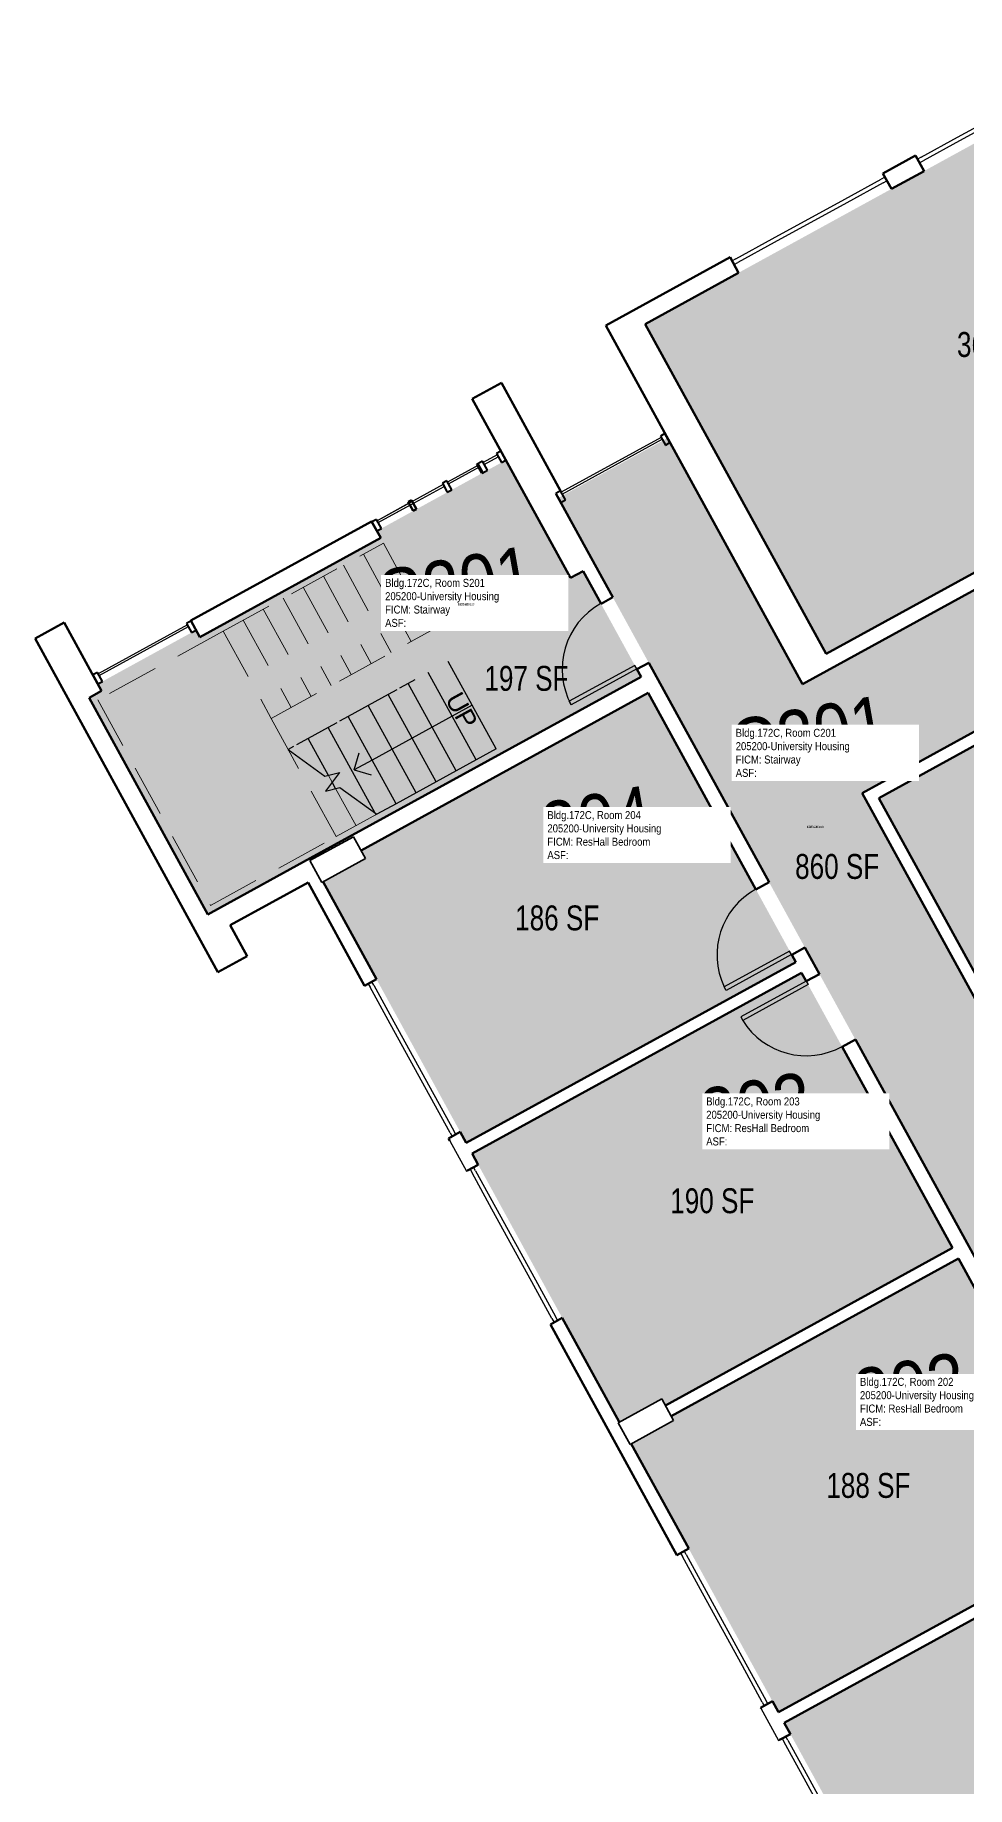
# Model space of a CAD drawing. Header units: inches. Extents: x 69235346 to 69237486, y 27657583 to 27660075.
# Drawn here: x 69235346 to 69235796, y 27659093 to 27659937 of the extents above; entities that cross this region are included whole.
import ezdxf
from ezdxf.enums import TextEntityAlignment as Align

# ---------------------------------------------------------------- set-up
doc = ezdxf.new("R2010")
doc.units = ezdxf.units.IN
doc.header["$LTSCALE"] = 100
doc.header["$MEASUREMENT"] = 0
doc.linetypes.add('DASHED2', pattern=[0.375, 0.25, -0.125])
for name, color, linetype in [('A-COLS', 5, 'CONTINUOUS'), ('A-DOOR', 2, 'CONTINUOUS'), ('A-FLOR', 3, 'CONTINUOUS'), ('A-GLAZ', 1, 'CONTINUOUS'), ('A-IDEN-RNUM', 7, 'CONTINUOUS'), ('A-IDEN-SNUM', 4, 'CONTINUOUS'), ('A-IDEN-VNUM', 4, 'CONTINUOUS'), ('A-WALL', 5, 'CONTINUOUS'), ('AREA-TEXT', 3, 'CONTINUOUS'), ('Rooms-Category-Color', 7, 'CONTINUOUS'), ('Rooms-College-Color', 7, 'CONTINUOUS'), ('Rooms-Department-Color', 7, 'CONTINUOUS'), ('Rooms-Division-Color', 7, 'CONTINUOUS'), ('Rooms-Information', 7, 'CONTINUOUS')]:
    doc.layers.add(name, color=color, linetype=linetype)
doc.styles.add('Arial', font='arial.ttf')
doc.styles.add('CP_AREA', font='arial.ttf', dxfattribs={"height": 15})
doc.styles.add('CP_ROOMSNUMBER', font='arial.ttf', dxfattribs={"height": 1})
doc.styles.add('CP_ROOMVNUMBER', font='arial.ttf', dxfattribs={"width": 0.85, "height": 0.075})

msp = doc.modelspace()

# ---------------------------------------------------------------- hatches: boundary and pattern name
at = {"layer": 'Rooms-Category-Color', "true_color": 0x728ef3}
for points in [[(69235727.57, 27659638.97), (69235981.57, 27659778.27), (69235894.35, 27659937.3), (69235640.36, 27659798)], [(69235641.8, 27659620.16), (69235503.38, 27659544.24), (69235505.51, 27659540.35), (69235485.07, 27659529.14), (69235554.1, 27659403.26), (69235712.97, 27659490.39)], [(69235556.93, 27659398.11), (69235627.89, 27659268.73), (69235648.33, 27659279.94), (69235650.1, 27659276.71), (69235788.52, 27659352.62), (69235715.79, 27659485.24)], [(69235791.35, 27659347.47), (69235652.93, 27659271.56), (69235654.1, 27659269.42), (69235633.66, 27659258.21), (69235704.62, 27659128.83), (69235863.48, 27659215.95)], [(69235800.31, 27659002.82), (69235938.73, 27659078.73), (69235916.56, 27659119.17), (69235915.12, 27659121.8), (69235866.3, 27659210.8), (69235707.44, 27659123.67), (69235778.4, 27658994.29), (69235798.84, 27659005.5)]]:
    msp.add_hatch(color=171, dxfattribs=at).paths.add_polyline_path(points)
at = {"layer": 'Rooms-Category-Color', "true_color": 0xadadad}
for points in [[(69235987.48, 27659927.49), (69235934.92, 27659898.67), (69235999.96, 27659780.09), (69235987.08, 27659773.02), (69235729.03, 27659631.5), (69235716.15, 27659624.44), (69235651.12, 27659743.02), (69235600.86, 27659715.46), (69235598.51, 27659714.17), (69235611.91, 27659689.73), (69235616.12, 27659682.06), (69235646.11, 27659627.37), (69235648.16, 27659623.64), (69235648.19, 27659623.59), (69235720.74, 27659491.3), (69235796.29, 27659353.53), (69235871.25, 27659216.86), (69235921.5, 27659125.23), (69235974.11, 27659154.08), (69235971.51, 27659158.83), (69235938.89, 27659218.31), (69235937.37, 27659221.08), (69235835.4, 27659407.01), (69235745, 27659571.83), (69235840.36, 27659624.12), (69235933.08, 27659674.97), (69236028.76, 27659727.45), (69236086.18, 27659622.75), (69236119.15, 27659562.63), (69236221.84, 27659375.38), (69236236.87, 27659347.98), (69236267.36, 27659292.39), (69236267.63, 27659291.9), (69236268.89, 27659289.6), (69236279.98, 27659269.38), (69236284.58, 27659260.99), (69236286.14, 27659258.14), (69236379.22, 27659088.43), (69236379.25, 27659088.37), (69236380.51, 27659086.07), (69236386.68, 27659074.83), (69236399.9, 27659050.73), (69236401.64, 27659047.55), (69236401.67, 27659047.49), (69236441.55, 27658974.77), (69236448.97, 27658961.24), (69236461.04, 27658967.86), (69236491.42, 27658984.52), (69236501.58, 27658990.09), (69236497.85, 27658996.89), (69236445.14, 27659093), (69236410.67, 27659155.86), (69236335.71, 27659292.53), (69236271.7, 27659409.25), (69236184.87, 27659567.57), (69236121.49, 27659683.14), (69236034.3, 27659842.12), (69236004.69, 27659896.11)], [(69235610.42, 27659678.93), (69235604.39, 27659675.63), (69235600.19, 27659683.3), (69235573.26, 27659732.4), (69235511.01, 27659698.25), (69235512.87, 27659694.86), (69235425.74, 27659647.07), (69235423.87, 27659650.47), (69235376.47, 27659624.47), (69235378.28, 27659621.18), (69235372.25, 27659617.88), (69235429.53, 27659513.43), (69235476, 27659538.91), (69235476, 27659538.92), (69235499.29, 27659551.69), (69235637.66, 27659627.58), (69235638.37, 27659627.97)], [(69235840.88, 27659617.71), (69235752.98, 27659569.5), (69235840.58, 27659409.78), (69235928.48, 27659457.99)]]:
    msp.add_hatch(color=253, dxfattribs=at).paths.add_polyline_path(points)
at = {"layer": 'Rooms-College-Color', "true_color": 0xadadad}
for points in [[(69235727.57, 27659638.97), (69235981.57, 27659778.27), (69235894.35, 27659937.3), (69235640.36, 27659798)], [(69235987.48, 27659927.49), (69235934.92, 27659898.67), (69235999.96, 27659780.09), (69235987.08, 27659773.02), (69235729.03, 27659631.5), (69235716.15, 27659624.44), (69235651.12, 27659743.02), (69235600.86, 27659715.46), (69235598.51, 27659714.17), (69235611.91, 27659689.73), (69235616.12, 27659682.06), (69235646.11, 27659627.37), (69235648.16, 27659623.64), (69235648.19, 27659623.59), (69235720.74, 27659491.3), (69235796.29, 27659353.53), (69235871.25, 27659216.86), (69235921.5, 27659125.23), (69235974.11, 27659154.08), (69235971.51, 27659158.83), (69235938.89, 27659218.31), (69235937.37, 27659221.08), (69235835.4, 27659407.01), (69235745, 27659571.83), (69235840.36, 27659624.12), (69235933.08, 27659674.97), (69236028.76, 27659727.45), (69236086.18, 27659622.75), (69236119.15, 27659562.63), (69236221.84, 27659375.38), (69236236.87, 27659347.98), (69236267.36, 27659292.39), (69236267.63, 27659291.9), (69236268.89, 27659289.6), (69236279.98, 27659269.38), (69236284.58, 27659260.99), (69236286.14, 27659258.14), (69236379.22, 27659088.43), (69236379.25, 27659088.37), (69236380.51, 27659086.07), (69236386.68, 27659074.83), (69236399.9, 27659050.73), (69236401.64, 27659047.55), (69236401.67, 27659047.49), (69236441.55, 27658974.77), (69236448.97, 27658961.24), (69236461.04, 27658967.86), (69236491.42, 27658984.52), (69236501.58, 27658990.09), (69236497.85, 27658996.89), (69236445.14, 27659093), (69236410.67, 27659155.86), (69236335.71, 27659292.53), (69236271.7, 27659409.25), (69236184.87, 27659567.57), (69236121.49, 27659683.14), (69236034.3, 27659842.12), (69236004.69, 27659896.11)], [(69235610.42, 27659678.93), (69235604.39, 27659675.63), (69235600.19, 27659683.3), (69235573.26, 27659732.4), (69235511.01, 27659698.25), (69235512.87, 27659694.86), (69235425.74, 27659647.07), (69235423.87, 27659650.47), (69235376.47, 27659624.47), (69235378.28, 27659621.18), (69235372.25, 27659617.88), (69235429.53, 27659513.43), (69235476, 27659538.91), (69235476, 27659538.92), (69235499.29, 27659551.69), (69235637.66, 27659627.58), (69235638.37, 27659627.97)], [(69235641.8, 27659620.16), (69235503.38, 27659544.24), (69235505.51, 27659540.35), (69235485.07, 27659529.14), (69235554.1, 27659403.26), (69235712.97, 27659490.39)], [(69235840.88, 27659617.71), (69235752.98, 27659569.5), (69235840.58, 27659409.78), (69235928.48, 27659457.99)], [(69235556.93, 27659398.11), (69235627.89, 27659268.73), (69235648.33, 27659279.94), (69235650.1, 27659276.71), (69235788.52, 27659352.62), (69235715.79, 27659485.24)], [(69235791.35, 27659347.47), (69235652.93, 27659271.56), (69235654.1, 27659269.42), (69235633.66, 27659258.21), (69235704.62, 27659128.83), (69235863.48, 27659215.95)], [(69235800.31, 27659002.82), (69235938.73, 27659078.73), (69235916.56, 27659119.17), (69235915.12, 27659121.8), (69235866.3, 27659210.8), (69235707.44, 27659123.67), (69235778.4, 27658994.29), (69235798.84, 27659005.5)]]:
    msp.add_hatch(color=253, dxfattribs=at).paths.add_polyline_path(points)
at = {"layer": 'Rooms-Department-Color', "true_color": 0x604aed}
for points in [[(69235727.57, 27659638.97), (69235981.57, 27659778.27), (69235894.35, 27659937.3), (69235640.36, 27659798)], [(69235641.8, 27659620.16), (69235503.38, 27659544.24), (69235505.51, 27659540.35), (69235485.07, 27659529.14), (69235554.1, 27659403.26), (69235712.97, 27659490.39)], [(69235556.93, 27659398.11), (69235627.89, 27659268.73), (69235648.33, 27659279.94), (69235650.1, 27659276.71), (69235788.52, 27659352.62), (69235715.79, 27659485.24)], [(69235791.35, 27659347.47), (69235652.93, 27659271.56), (69235654.1, 27659269.42), (69235633.66, 27659258.21), (69235704.62, 27659128.83), (69235863.48, 27659215.95)], [(69235800.31, 27659002.82), (69235938.73, 27659078.73), (69235916.56, 27659119.17), (69235915.12, 27659121.8), (69235866.3, 27659210.8), (69235707.44, 27659123.67), (69235778.4, 27658994.29), (69235798.84, 27659005.5)]]:
    msp.add_hatch(color=173, dxfattribs=at).paths.add_polyline_path(points)
at = {"layer": 'Rooms-Department-Color', "true_color": 0xacacac}
for points in [[(69235987.48, 27659927.49), (69235934.92, 27659898.67), (69235999.96, 27659780.09), (69235987.08, 27659773.02), (69235729.03, 27659631.5), (69235716.15, 27659624.44), (69235651.12, 27659743.02), (69235600.86, 27659715.46), (69235598.51, 27659714.17), (69235611.91, 27659689.73), (69235616.12, 27659682.06), (69235646.11, 27659627.37), (69235648.16, 27659623.64), (69235648.19, 27659623.59), (69235720.74, 27659491.3), (69235796.29, 27659353.53), (69235871.25, 27659216.86), (69235921.5, 27659125.23), (69235974.11, 27659154.08), (69235971.51, 27659158.83), (69235938.89, 27659218.31), (69235937.37, 27659221.08), (69235835.4, 27659407.01), (69235745, 27659571.83), (69235840.36, 27659624.12), (69235933.08, 27659674.97), (69236028.76, 27659727.45), (69236086.18, 27659622.75), (69236119.15, 27659562.63), (69236221.84, 27659375.38), (69236236.87, 27659347.98), (69236267.36, 27659292.39), (69236267.63, 27659291.9), (69236268.89, 27659289.6), (69236279.98, 27659269.38), (69236284.58, 27659260.99), (69236286.14, 27659258.14), (69236379.22, 27659088.43), (69236379.25, 27659088.37), (69236380.51, 27659086.07), (69236386.68, 27659074.83), (69236399.9, 27659050.73), (69236401.64, 27659047.55), (69236401.67, 27659047.49), (69236441.55, 27658974.77), (69236448.97, 27658961.24), (69236461.04, 27658967.86), (69236491.42, 27658984.52), (69236501.58, 27658990.09), (69236497.85, 27658996.89), (69236445.14, 27659093), (69236410.67, 27659155.86), (69236335.71, 27659292.53), (69236271.7, 27659409.25), (69236184.87, 27659567.57), (69236121.49, 27659683.14), (69236034.3, 27659842.12), (69236004.69, 27659896.11)], [(69235610.42, 27659678.93), (69235604.39, 27659675.63), (69235600.19, 27659683.3), (69235573.26, 27659732.4), (69235511.01, 27659698.25), (69235512.87, 27659694.86), (69235425.74, 27659647.07), (69235423.87, 27659650.47), (69235376.47, 27659624.47), (69235378.28, 27659621.18), (69235372.25, 27659617.88), (69235429.53, 27659513.43), (69235476, 27659538.91), (69235476, 27659538.92), (69235499.29, 27659551.69), (69235637.66, 27659627.58), (69235638.37, 27659627.97)], [(69235840.88, 27659617.71), (69235752.98, 27659569.5), (69235840.58, 27659409.78), (69235928.48, 27659457.99)]]:
    msp.add_hatch(color=253, dxfattribs=at).paths.add_polyline_path(points)
at = {"layer": 'Rooms-Division-Color', "true_color": 0x604aed}
for points in [[(69235727.57, 27659638.97), (69235981.57, 27659778.27), (69235894.35, 27659937.3), (69235640.36, 27659798)], [(69235641.8, 27659620.16), (69235503.38, 27659544.24), (69235505.51, 27659540.35), (69235485.07, 27659529.14), (69235554.1, 27659403.26), (69235712.97, 27659490.39)], [(69235556.93, 27659398.11), (69235627.89, 27659268.73), (69235648.33, 27659279.94), (69235650.1, 27659276.71), (69235788.52, 27659352.62), (69235715.79, 27659485.24)], [(69235791.35, 27659347.47), (69235652.93, 27659271.56), (69235654.1, 27659269.42), (69235633.66, 27659258.21), (69235704.62, 27659128.83), (69235863.48, 27659215.95)], [(69235800.31, 27659002.82), (69235938.73, 27659078.73), (69235916.56, 27659119.17), (69235915.12, 27659121.8), (69235866.3, 27659210.8), (69235707.44, 27659123.67), (69235778.4, 27658994.29), (69235798.84, 27659005.5)]]:
    msp.add_hatch(color=173, dxfattribs=at).paths.add_polyline_path(points)
at = {"layer": 'Rooms-Division-Color', "true_color": 0xadadad}
for points in [[(69235987.48, 27659927.49), (69235934.92, 27659898.67), (69235999.96, 27659780.09), (69235987.08, 27659773.02), (69235729.03, 27659631.5), (69235716.15, 27659624.44), (69235651.12, 27659743.02), (69235600.86, 27659715.46), (69235598.51, 27659714.17), (69235611.91, 27659689.73), (69235616.12, 27659682.06), (69235646.11, 27659627.37), (69235648.16, 27659623.64), (69235648.19, 27659623.59), (69235720.74, 27659491.3), (69235796.29, 27659353.53), (69235871.25, 27659216.86), (69235921.5, 27659125.23), (69235974.11, 27659154.08), (69235971.51, 27659158.83), (69235938.89, 27659218.31), (69235937.37, 27659221.08), (69235835.4, 27659407.01), (69235745, 27659571.83), (69235840.36, 27659624.12), (69235933.08, 27659674.97), (69236028.76, 27659727.45), (69236086.18, 27659622.75), (69236119.15, 27659562.63), (69236221.84, 27659375.38), (69236236.87, 27659347.98), (69236267.36, 27659292.39), (69236267.63, 27659291.9), (69236268.89, 27659289.6), (69236279.98, 27659269.38), (69236284.58, 27659260.99), (69236286.14, 27659258.14), (69236379.22, 27659088.43), (69236379.25, 27659088.37), (69236380.51, 27659086.07), (69236386.68, 27659074.83), (69236399.9, 27659050.73), (69236401.64, 27659047.55), (69236401.67, 27659047.49), (69236441.55, 27658974.77), (69236448.97, 27658961.24), (69236461.04, 27658967.86), (69236491.42, 27658984.52), (69236501.58, 27658990.09), (69236497.85, 27658996.89), (69236445.14, 27659093), (69236410.67, 27659155.86), (69236335.71, 27659292.53), (69236271.7, 27659409.25), (69236184.87, 27659567.57), (69236121.49, 27659683.14), (69236034.3, 27659842.12), (69236004.69, 27659896.11)], [(69235610.42, 27659678.93), (69235604.39, 27659675.63), (69235600.19, 27659683.3), (69235573.26, 27659732.4), (69235511.01, 27659698.25), (69235512.87, 27659694.86), (69235425.74, 27659647.07), (69235423.87, 27659650.47), (69235376.47, 27659624.47), (69235378.28, 27659621.18), (69235372.25, 27659617.88), (69235429.53, 27659513.43), (69235476, 27659538.91), (69235476, 27659538.92), (69235499.29, 27659551.69), (69235637.66, 27659627.58), (69235638.37, 27659627.97)], [(69235840.88, 27659617.71), (69235752.98, 27659569.5), (69235840.58, 27659409.78), (69235928.48, 27659457.99)]]:
    msp.add_hatch(color=253, dxfattribs=at).paths.add_polyline_path(points)

# ---------------------------------------------------------------- linework, layer by layer
at = {"layer": 'A-COLS', "lineweight": 35}
for p, q in [((69235478.7, 27659539.33), (69235499.74, 27659550.87)), ((69235499.74, 27659550.87), (69235505.51, 27659540.35)), ((69235484.47, 27659528.81), (69235478.7, 27659539.33)), ((69235505.51, 27659540.35), (69235484.47, 27659528.81)), ((69235627.28, 27659268.4), (69235648.33, 27659279.94)), ((69235648.33, 27659279.94), (69235654.1, 27659269.42)), ((69235633.06, 27659257.88), (69235627.28, 27659268.4)), ((69235654.1, 27659269.42), (69235633.06, 27659257.88))]:
    msp.add_line(p, q, dxfattribs=at)
at = {"layer": 'A-DOOR'}
for p, q in [((69235635.36, 27659633.46), (69235603.79, 27659616.15)), ((69235636.32, 27659631.71), (69235604.75, 27659614.4)), ((69235636.32, 27659631.71), (69235635.36, 27659633.46)), ((69235604.75, 27659614.4), (69235603.79, 27659616.15)), ((69235710.02, 27659495.76), (69235678.51, 27659478.48)), ((69235710.99, 27659494.01), (69235710.02, 27659495.76)), ((69235710.99, 27659494.01), (69235679.47, 27659476.72)), ((69235717.96, 27659481.29), (69235686.44, 27659464.01)), ((69235718.92, 27659479.54), (69235687.4, 27659462.25)), ((69235717.96, 27659481.29), (69235718.92, 27659479.54)), ((69235679.47, 27659476.72), (69235678.51, 27659478.48)), ((69235686.44, 27659464.01), (69235687.4, 27659462.25))]:
    msp.add_line(p, q, dxfattribs=at)
at = {"layer": 'A-DOOR', "lineweight": 25}
for centre, start, end in [((69235636.32, 27659631.71), 118.74191, 208.74191), ((69235710.99, 27659494.01), 118.74191, 205.55717), ((69235717.96, 27659481.29), 211.92664, 298.74191)]:
    msp.add_arc(centre, 36, start, end, dxfattribs=at)
at = {"layer": 'A-FLOR', "linetype": 'DASHED2', "lineweight": 5}
for p, q in [((69235436.98, 27659649.96), (69235514.14, 27659692.28)), ((69235514.14, 27659692.28), (69235537.22, 27659650.19)), ((69235494.85, 27659681.7), (69235517.93, 27659639.61)), ((69235504.5, 27659686.99), (69235527.58, 27659644.9)), ((69235485.21, 27659676.41), (69235508.29, 27659634.32)), ((69235465.92, 27659665.83), (69235489, 27659623.74)), ((69235475.56, 27659671.12), (69235498.64, 27659629.03)), ((69235456.27, 27659660.54), (69235479.36, 27659618.45)), ((69235436.98, 27659649.96), (69235376.49, 27659616.78)), ((69235436.98, 27659649.96), (69235460.07, 27659607.87)), ((69235446.63, 27659655.25), (69235469.71, 27659613.16)), ((69235460.07, 27659607.87), (69235537.22, 27659650.19)), ((69235376.49, 27659616.78), (69235430.82, 27659517.7)), ((69235468.24, 27659592.97), (69235460.07, 27659607.87)), ((69235491.32, 27659550.88), (69235468.24, 27659592.97)), ((69235489.47, 27659577.14), (69235487.66, 27659580.43)), ((69235500.97, 27659556.17), (69235491.14, 27659574.09)), ((69235510.95, 27659561.65), (69235491.32, 27659550.88)), ((69235510.61, 27659561.46), (69235510.22, 27659562.18)), ((69235430.82, 27659517.7), (69235491.32, 27659550.88))]:
    msp.add_line(p, q, dxfattribs=at)
at = {"layer": 'A-FLOR'}
for p, q in [((69235568.48, 27659593.2), (69235545.4, 27659635.29)), ((69235526.11, 27659624.71), (69235521.94, 27659622.42)), ((69235529.27, 27659626.44), (69235526.11, 27659624.71)), ((69235549.19, 27659582.62), (69235526.11, 27659624.71)), ((69235558.83, 27659587.91), (69235535.75, 27659630)), ((69235506.82, 27659614.13), (69235497.17, 27659608.84)), ((69235516.46, 27659619.42), (69235506.82, 27659614.13)), ((69235529.9, 27659572.04), (69235506.82, 27659614.13)), ((69235520.63, 27659621.7), (69235516.46, 27659619.42)), ((69235539.55, 27659577.33), (69235516.46, 27659619.42)), ((69235556.94, 27659614.24), (69235547.29, 27659608.95)), ((69235491.69, 27659605.83), (69235487.53, 27659603.55)), ((69235497.17, 27659608.84), (69235493.01, 27659606.55)), ((69235520.26, 27659566.75), (69235497.17, 27659608.84)), ((69235547.29, 27659608.95), (69235537.65, 27659603.66)), ((69235477.88, 27659598.26), (69235472.19, 27659595.13)), ((69235487.53, 27659603.55), (69235477.88, 27659598.26)), ((69235487.66, 27659580.43), (69235477.88, 27659598.26)), ((69235510.22, 27659562.18), (69235487.53, 27659603.55)), ((69235528, 27659598.37), (69235518.36, 27659593.08)), ((69235537.65, 27659603.66), (69235528, 27659598.37)), ((69235470.87, 27659594.41), (69235468.24, 27659592.97)), ((69235468.24, 27659592.97), (69235485.96, 27659579.97)), ((69235500.11, 27659583.08), (69235502.49, 27659591.22)), ((69235518.36, 27659593.08), (69235508.71, 27659587.79)), ((69235568.48, 27659593.2), (69235558.83, 27659587.91)), ((69235485.96, 27659579.97), (69235492.92, 27659581.84)), ((69235492.92, 27659581.84), (69235486.27, 27659572.77)), ((69235508.71, 27659587.79), (69235500.11, 27659583.08)), ((69235500.11, 27659583.08), (69235508.26, 27659580.7)), ((69235549.19, 27659582.62), (69235539.55, 27659577.33)), ((69235558.83, 27659587.91), (69235549.19, 27659582.62)), ((69235486.27, 27659572.77), (69235493.22, 27659574.65)), ((69235491.14, 27659574.09), (69235489.47, 27659577.14)), ((69235493.22, 27659574.65), (69235510.95, 27659561.65)), ((69235529.9, 27659572.04), (69235520.26, 27659566.75)), ((69235539.55, 27659577.33), (69235529.9, 27659572.04)), ((69235520.26, 27659566.75), (69235510.95, 27659561.65))]:
    msp.add_line(p, q, dxfattribs=at)
at = {"layer": 'A-GLAZ'}
for p, q in [((69235791, 27659888.03), (69235826.07, 27659907.26)), ((69235827.03, 27659905.51), (69235791.96, 27659886.27)), ((69235773.46, 27659878.41), (69235791, 27659888.03)), ((69235791.96, 27659886.27), (69235774.42, 27659876.66)), ((69235773.46, 27659878.41), (69235771.71, 27659877.45)), ((69235772.67, 27659875.69), (69235774.42, 27659876.66)), ((69235736.64, 27659858.21), (69235754.17, 27659867.83)), ((69235755.93, 27659868.79), (69235754.17, 27659867.83)), ((69235755.13, 27659866.08), (69235737.6, 27659856.46)), ((69235755.13, 27659866.08), (69235756.89, 27659867.04)), ((69235701.56, 27659838.98), (69235736.64, 27659858.21)), ((69235737.6, 27659856.46), (69235702.53, 27659837.23)), ((69235684.03, 27659829.36), (69235701.56, 27659838.98)), ((69235702.53, 27659837.23), (69235684.99, 27659827.61)), ((69235684.03, 27659829.36), (69235682.27, 27659828.4)), ((69235683.24, 27659826.65), (69235684.99, 27659827.61)), ((69235648.08, 27659743.35), (69235599.86, 27659716.91)), ((69235600.34, 27659716.03), (69235648.56, 27659742.48)), ((69235648.56, 27659742.48), (69235648.08, 27659743.35)), ((69235569.02, 27659734.92), (69235562.23, 27659731.19)), ((69235562.71, 27659730.32), (69235569.5, 27659734.04)), ((69235569.5, 27659734.04), (69235569.02, 27659734.92)), ((69235569.5, 27659734.04), (69235569.02, 27659734.92)), ((69235560.04, 27659729.99), (69235545.13, 27659721.82)), ((69235545.61, 27659720.94), (69235560.52, 27659729.11)), ((69235562.23, 27659731.19), (69235562.71, 27659730.32)), ((69235542.94, 27659720.61), (69235511.15, 27659703.18)), ((69235511.64, 27659702.31), (69235543.42, 27659719.74)), ((69235543.42, 27659719.74), (69235542.94, 27659720.61)), ((69235545.13, 27659721.82), (69235545.61, 27659720.94)), ((69235599.86, 27659716.91), (69235600.34, 27659716.03)), ((69235526.5, 27659711.6), (69235511.15, 27659703.18)), ((69235511.64, 27659702.31), (69235526.98, 27659710.72)), ((69235526.98, 27659710.72), (69235526.5, 27659711.6)), ((69235511.15, 27659703.18), (69235511.64, 27659702.31)), ((69235511.15, 27659703.18), (69235511.64, 27659702.31)), ((69235419.64, 27659652.99), (69235376.68, 27659629.43)), ((69235377.16, 27659628.55), (69235420.12, 27659652.12)), ((69235420.12, 27659652.12), (69235419.64, 27659652.99)), ((69235376.68, 27659629.43), (69235377.16, 27659628.55)), ((69235506.88, 27659480.01), (69235507.84, 27659478.26)), ((69235509.6, 27659479.22), (69235508.63, 27659480.97)), ((69235509.6, 27659479.22), (69235519.21, 27659461.68)), ((69235517.46, 27659460.72), (69235507.84, 27659478.26)), ((69235536.69, 27659425.65), (69235517.46, 27659460.72)), ((69235519.21, 27659461.68), (69235538.45, 27659426.61)), ((69235546.31, 27659408.11), (69235536.69, 27659425.65)), ((69235538.45, 27659426.61), (69235548.07, 27659409.08)), ((69235546.31, 27659408.11), (69235547.27, 27659406.36)), ((69235549.03, 27659407.32), (69235548.07, 27659409.08)), ((69235555.93, 27659390.58), (69235556.89, 27659388.82)), ((69235566.51, 27659371.29), (69235556.89, 27659388.82)), ((69235558.64, 27659389.79), (69235557.68, 27659391.54)), ((69235558.64, 27659389.79), (69235568.26, 27659372.25)), ((69235585.74, 27659336.21), (69235566.51, 27659371.29)), ((69235568.26, 27659372.25), (69235587.5, 27659337.18)), ((69235595.36, 27659318.68), (69235585.74, 27659336.21)), ((69235587.5, 27659337.18), (69235597.11, 27659319.64)), ((69235595.36, 27659318.68), (69235596.32, 27659316.93)), ((69235598.08, 27659317.89), (69235597.11, 27659319.64)), ((69235657.39, 27659205.57), (69235658.35, 27659203.82)), ((69235667.97, 27659186.28), (69235658.35, 27659203.82)), ((69235660.11, 27659204.78), (69235659.15, 27659206.54)), ((69235660.11, 27659204.78), (69235669.72, 27659187.25)), ((69235687.21, 27659151.21), (69235667.97, 27659186.28)), ((69235669.72, 27659187.25), (69235688.96, 27659152.17)), ((69235696.82, 27659133.68), (69235687.21, 27659151.21)), ((69235688.96, 27659152.17), (69235698.58, 27659134.64)), ((69235696.82, 27659133.68), (69235697.78, 27659131.92)), ((69235699.54, 27659132.88), (69235698.58, 27659134.64)), ((69235706.44, 27659116.14), (69235707.4, 27659114.39)), ((69235709.16, 27659115.35), (69235708.19, 27659117.1)), ((69235717.02, 27659096.85), (69235707.4, 27659114.39)), ((69235709.16, 27659115.35), (69235718.77, 27659097.81)), ((69235736.25, 27659061.78), (69235717.02, 27659096.85)), ((69235718.77, 27659097.81), (69235738.01, 27659062.74))]:
    msp.add_line(p, q, dxfattribs=at)
at = {"layer": 'A-GLAZ', "lineweight": 40}
for p, q in [((69235649.91, 27659745.21), (69235647.72, 27659744.01)), ((69235647.72, 27659744.01), (69235650.13, 27659739.63)), ((69235652.32, 27659740.83), (69235649.91, 27659745.21)), ((69235650.13, 27659739.63), (69235652.32, 27659740.83)), ((69235510.79, 27659703.84), (69235508.6, 27659702.64)), ((69235510.79, 27659703.84), (69235508.6, 27659702.64)), ((69235508.6, 27659702.64), (69235511.01, 27659698.25)), ((69235513.2, 27659699.46), (69235510.79, 27659703.84)), ((69235513.2, 27659699.46), (69235510.79, 27659703.84)), ((69235511.01, 27659698.25), (69235513.2, 27659699.46)), ((69235511.01, 27659698.25), (69235513.2, 27659699.46)), ((69235376.32, 27659630.09), (69235374.12, 27659628.89)), ((69235374.12, 27659628.89), (69235376.53, 27659624.5)), ((69235378.72, 27659625.7), (69235376.32, 27659630.09)), ((69235376.53, 27659624.5), (69235378.72, 27659625.7))]:
    msp.add_line(p, q, dxfattribs=at)
at = {"layer": 'A-GLAZ', "lineweight": 40, "extrusion": (0, 0, -1)}
for p, q in [((69235570.85, 27659736.78), (69235568.66, 27659735.58)), ((69235570.85, 27659736.78), (69235568.66, 27659735.58)), ((69235568.66, 27659735.58), (69235571.07, 27659731.19)), ((69235568.66, 27659735.58), (69235571.07, 27659731.19)), ((69235571.34, 27659735.9), (69235570.85, 27659736.78)), ((69235571.07, 27659731.19), (69235573.26, 27659732.4)), ((69235571.07, 27659731.19), (69235573.26, 27659732.4)), ((69235561.87, 27659731.85), (69235559.68, 27659730.65)), ((69235559.68, 27659730.65), (69235562.08, 27659726.26)), ((69235564.27, 27659727.47), (69235561.87, 27659731.85)), ((69235562.08, 27659726.26), (69235564.27, 27659727.47)), ((69235544.77, 27659722.47), (69235542.58, 27659721.27)), ((69235542.58, 27659721.27), (69235544.98, 27659716.89)), ((69235547.17, 27659718.09), (69235544.77, 27659722.47)), ((69235544.98, 27659716.89), (69235547.17, 27659718.09)), ((69235599.5, 27659717.56), (69235597.31, 27659716.36)), ((69235597.31, 27659716.36), (69235599.71, 27659711.98)), ((69235601.9, 27659713.18), (69235599.5, 27659717.56)), ((69235599.71, 27659711.98), (69235601.9, 27659713.18)), ((69235421.47, 27659654.85), (69235419.28, 27659653.65)), ((69235419.28, 27659653.65), (69235421.68, 27659649.27)), ((69235423.87, 27659650.47), (69235421.47, 27659654.85)), ((69235421.68, 27659649.27), (69235423.87, 27659650.47))]:
    msp.add_line(p, q, dxfattribs=at)
at = {"layer": 'A-WALL', "lineweight": 50}
for p, q in [((69235770.75, 27659879.2), (69235754.96, 27659870.55)), ((69235774.83, 27659871.75), (69235770.75, 27659879.2)), ((69235754.96, 27659870.55), (69235759.05, 27659863.09)), ((69235759.05, 27659863.09), (69235774.83, 27659871.75)), ((69235681.31, 27659830.15), (69235621.36, 27659797.27)), ((69235685.4, 27659822.7), (69235681.31, 27659830.15)), ((69235640.36, 27659798), (69235685.4, 27659822.7)), ((69235621.36, 27659797.27), (69235716.15, 27659624.44)), ((69235727.57, 27659638.97), (69235640.36, 27659798)), ((69235571.06, 27659769.68), (69235557.03, 27659761.99)), ((69235599.61, 27659717.62), (69235571.06, 27659769.68)), ((69235557.03, 27659761.99), (69235571.34, 27659735.9)), ((69235571.34, 27659735.9), (69235604.39, 27659675.63)), ((69235559.68, 27659730.65), (69235559.24, 27659730.41)), ((69235559.24, 27659730.41), (69235561.64, 27659726.02)), ((69235562.08, 27659726.26), (69235559.68, 27659730.65)), ((69235561.64, 27659726.02), (69235562.08, 27659726.26)), ((69235616.12, 27659682.06), (69235597.31, 27659716.36)), ((69235527.67, 27659713.1), (69235526.14, 27659712.26)), ((69235526.14, 27659712.26), (69235528.54, 27659707.87)), ((69235530.08, 27659708.71), (69235527.67, 27659713.1)), ((69235528.54, 27659707.87), (69235530.08, 27659708.71)), ((69235716.15, 27659624.44), (69235867.29, 27659707.33)), ((69235863.8, 27659713.68), (69235727.57, 27659638.97)), ((69235508.48, 27659702.86), (69235421.35, 27659655.07)), ((69235512.87, 27659694.86), (69235508.48, 27659702.86)), ((69235425.74, 27659647.07), (69235512.87, 27659694.86)), ((69235624.78, 27659666.28), (69235616.12, 27659682.06)), ((69235604.39, 27659675.63), (69235610.42, 27659678.93)), ((69235610.42, 27659678.93), (69235619.08, 27659663.15)), ((69235619.08, 27659663.15), (69235624.78, 27659666.28)), ((69235360.24, 27659654.07), (69235346.21, 27659646.37)), ((69235378.28, 27659621.18), (69235360.24, 27659654.07)), ((69235421.35, 27659655.07), (69235425.74, 27659647.07)), ((69235346.21, 27659646.37), (69235434.39, 27659485.59)), ((69235642.09, 27659634.71), (69235636.39, 27659631.59)), ((69235636.39, 27659631.59), (69235638.37, 27659627.97)), ((69235700.09, 27659528.95), (69235642.09, 27659634.71)), ((69235638.37, 27659627.97), (69235478.85, 27659540.48)), ((69235372.25, 27659617.88), (69235378.28, 27659621.18)), ((69235429.53, 27659513.43), (69235372.25, 27659617.88)), ((69235641.8, 27659620.16), (69235503.38, 27659544.24)), ((69235641.8, 27659620.16), (69235693.73, 27659525.46)), ((69235802.33, 27659603.26), (69235745, 27659571.83)), ((69235752.98, 27659569.5), (69235805.15, 27659598.11)), ((69235745, 27659571.83), (69235938.77, 27659218.53)), ((69235840.58, 27659409.78), (69235752.98, 27659569.5)), ((69235478.85, 27659540.48), (69235435.61, 27659516.77)), ((69235440.3, 27659508.22), (69235477.84, 27659528.8)), ((69235477.84, 27659528.8), (69235505.13, 27659479.05)), ((69235510.83, 27659482.17), (69235485.07, 27659529.14)), ((69235693.73, 27659525.46), (69235700.09, 27659528.95)), ((69235435.56, 27659516.74), (69235429.53, 27659513.43)), ((69235448.42, 27659493.28), (69235440.3, 27659508.22)), ((69235717.4, 27659497.38), (69235711.05, 27659493.9)), ((69235724.37, 27659484.67), (69235717.4, 27659497.38)), ((69235434.39, 27659485.59), (69235448.42, 27659493.28)), ((69235712.97, 27659490.39), (69235554.1, 27659403.26)), ((69235711.05, 27659493.9), (69235712.97, 27659490.39)), ((69235505.13, 27659479.05), (69235510.83, 27659482.17)), ((69235556.93, 27659398.11), (69235715.79, 27659485.24)), ((69235715.79, 27659485.24), (69235718.02, 27659481.18)), ((69235718.02, 27659481.18), (69235724.37, 27659484.67)), ((69235741.69, 27659453.1), (69235735.33, 27659449.62)), ((69235735.33, 27659449.62), (69235788.52, 27659352.62)), ((69235850.6, 27659254.51), (69235741.69, 27659453.1)), ((69235551.22, 27659408.52), (69235545.52, 27659405.4)), ((69235545.52, 27659405.4), (69235546.18, 27659404.19)), ((69235554.1, 27659403.26), (69235551.22, 27659408.52)), ((69235559.87, 27659392.74), (69235556.93, 27659398.11)), ((69235554.67, 27659389.89), (69235559.87, 27659392.74)), ((69235788.52, 27659352.62), (69235650.1, 27659276.71)), ((69235652.93, 27659271.56), (69235791.35, 27659347.47)), ((69235791.35, 27659347.47), (69235844.24, 27659251.02)), ((69235600.39, 27659318.87), (69235594.69, 27659315.75)), ((69235627.89, 27659268.73), (69235600.39, 27659318.87)), ((69235594.69, 27659315.75), (69235655.64, 27659204.61)), ((69235661.34, 27659207.74), (69235633.66, 27659258.21)), ((69235863.48, 27659215.95), (69235704.62, 27659128.83)), ((69235707.44, 27659123.67), (69235866.3, 27659210.8)), ((69235655.64, 27659204.61), (69235661.34, 27659207.74)), ((69235701.73, 27659134.09), (69235696.03, 27659130.96)), ((69235704.62, 27659128.83), (69235701.73, 27659134.09)), ((69235696.03, 27659130.96), (69235696.09, 27659130.85)), ((69235705.18, 27659115.45), (69235710.39, 27659118.3)), ((69235710.39, 27659118.3), (69235707.44, 27659123.67))]:
    msp.add_line(p, q, dxfattribs=at)
at = {"layer": 'A-WALL'}
for p, q in [((69235546.18, 27659404.19), (69235554.18, 27659389.61)), ((69235554.18, 27659389.61), (69235554.67, 27659389.89)), ((69235655.66, 27659204.57), (69235656.57, 27659205.07)), ((69235696.94, 27659131.47), (69235696.03, 27659130.97)), ((69235696.09, 27659130.85), (69235704.69, 27659115.18)), ((69235704.69, 27659115.18), (69235705.18, 27659115.45))]:
    msp.add_line(p, q, dxfattribs=at)

# ---------------------------------------------------------------- texts
at = {"layer": 'A-FLOR', "style": 'Arial'}
msp.add_text('UP', height=9, rotation=298.74191, dxfattribs=at).set_placement((69235543.75, 27659617.25))
at = {"layer": 'A-IDEN-RNUM', "style": 'CP_ROOMSNUMBER'}
for s, p in [('S201-00', (69235550.06, 27659662.44)), ('C201-00', (69235718.31, 27659555.11)), ('0204-00', (69235617.46, 27659551.19)), ('0203-00', (69235694.04, 27659413.15)), ('0202-00', (69235768.17, 27659277.97))]:
    msp.add_text(s, height=1, dxfattribs=at).set_placement(p)
at = {"layer": 'A-IDEN-SNUM', "style": 'CP_ROOMSNUMBER'}
for s, p in [('172CS20100', (69235549.97, 27659662.43)), ('172CC20100', (69235718.23, 27659555.1)), ('172C020400', (69235617.37, 27659551.17)), ('172C020300', (69235693.94, 27659413.13)), ('172C020200', (69235768.08, 27659277.96))]:
    msp.add_text(s, height=1, dxfattribs=at).set_placement(p)
at = {"layer": 'A-IDEN-VNUM', "style": 'CP_ROOMVNUMBER', "width": 0.85}
for s, p in [('S201', (69235515, 27659651.95)), ('C201', (69235684.01, 27659579.66)), ('204', (69235593.22, 27659540.02)), ('203', (69235669.8, 27659401.98)), ('202', (69235743.93, 27659266.81))]:
    msp.add_text(s, height=27, rotation=9.9791, dxfattribs=at).set_placement(p)
at = {"layer": 'AREA-TEXT', "style": 'CP_AREA', "width": 0.75}
for s, p in [('365 SF', (69235810.96, 27659788.13)), ('197 SF', (69235583.14, 27659627.18)), ('860 SF', (69235732.93, 27659536.52)), ('186 SF', (69235597.95, 27659511.71)), ('190 SF', (69235672.73, 27659375.37)), ('188 SF', (69235747.98, 27659238.15))]:
    msp.add_text(s, height=12, dxfattribs=at).set_placement(p, align=Align.MIDDLE_CENTER)

# ---------------------------------------------------------------- next in the draw order: texts
at = {"layer": 'Rooms-Information', "char_height": 3.8571, "width": 86.4, "attachment_point": 7, "style": 'CP_ROOMVNUMBER', "bg_fill": 3, "box_fill_scale": 1.5, "bg_fill_color": 256, "bg_fill_true_color": 13158600, "bg_fill_transparency": 0}
for s, insert in [('Bldg.172C, Room S201^M^J205200-University Housing^M^JFICM: Stairway^M^JASF: ', (69235515, 27659651.95)), ('Bldg.172C, Room C201^M^J205200-University Housing^M^JFICM: Stairway^M^JASF: ', (69235684.01, 27659579.66)), ('Bldg.172C, Room 204^M^J205200-University Housing^M^JFICM: ResHall Bedroom^M^JASF: ', (69235593.22, 27659540.02)), ('Bldg.172C, Room 203^M^J205200-University Housing^M^JFICM: ResHall Bedroom^M^JASF: ', (69235669.8, 27659401.98)), ('Bldg.172C, Room 202^M^J205200-University Housing^M^JFICM: ResHall Bedroom^M^JASF: ', (69235743.93, 27659266.81))]:
    msp.add_mtext(s, dxfattribs=dict(at, insert=insert))

doc.saveas('drawing.dxf')
